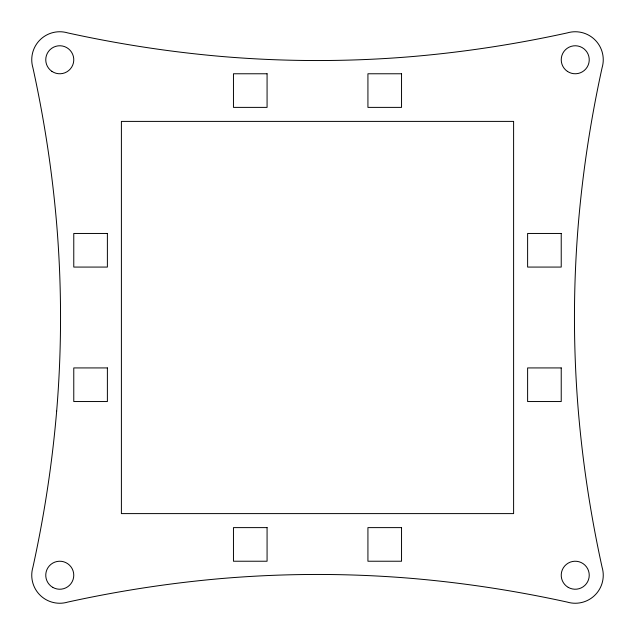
<?xml version="1.0" encoding="UTF-8"?>
<svg xmlns="http://www.w3.org/2000/svg" width="635" height="635" viewBox="0 0 635 635"><rect width="100%" height="100%" fill="white"/><g stroke="black" fill="none" stroke-linecap="round" stroke-linejoin="round"><path stroke-width="0.95" d="M56.658 411.147C52.213 463.629 44.212 515.787 32.917 567.23A28.011 28.011 0 0 0 67.77 602.083C119.213 590.788 171.371 582.787 223.853 578.342A1131.641 1131.641 0 0 1 411.147 578.342C463.629 582.787 515.787 590.788 567.23 602.083A28.011 28.011 0 0 0 602.083 567.23C590.788 515.787 582.787 463.629 578.342 411.147A1131.641 1131.641 0 0 1 578.342 223.853C582.787 171.371 590.788 119.213 602.083 67.77A28.011 28.011 0 0 0 567.23 32.917C515.787 44.212 463.629 52.213 411.147 56.658A1131.641 1131.641 0 0 1 223.853 56.658C171.371 52.213 119.213 44.212 67.77 32.917A28.011 28.011 0 0 0 32.917 67.77C44.212 119.213 52.213 171.371 56.658 223.853A1131.641 1131.641 0 0 1 56.658 411.147M267.073 73.771L233.458 73.771L233.458 107.386L267.073 107.386L267.073 73.771M401.542 73.771L367.927 73.771L367.927 107.386L401.542 107.386L401.542 73.771M513.604 121.396L121.396 121.396L121.396 513.604L513.604 513.604L513.604 121.396M107.386 233.458L73.771 233.458L73.771 267.073L107.386 267.073L107.386 233.458M561.229 233.458L527.614 233.458L527.614 267.073L561.229 267.073L561.229 233.458M107.386 367.927L73.771 367.927L73.771 401.542L107.386 401.542L107.386 367.927M561.229 367.927L527.614 367.927L527.614 401.542L561.229 401.542L561.229 367.927M267.073 527.614L233.458 527.614L233.458 561.229L267.073 561.229L267.073 527.614M401.542 527.614L367.927 527.614L367.927 561.229L401.542 561.229L401.542 527.614M567.388 71.366A14.01 14.01 0 0 0 589.209 60.762A14.01 14.01 0 0 0 569.119 47.165A14.01 14.01 0 0 0 567.388 71.366M568.23 587.367A14.01 14.01 0 0 0 589.24 575.239A14.01 14.01 0 0 0 568.23 563.102A14.01 14.01 0 0 0 568.23 587.367M52.761 587.367A14.01 14.01 0 0 0 73.771 575.239A14.01 14.01 0 0 0 52.761 563.102A14.01 14.01 0 0 0 52.761 587.367M51.911 71.366A14.01 14.01 0 0 0 73.739 60.762A14.01 14.01 0 0 0 53.642 47.165A14.01 14.01 0 0 0 51.911 71.366"/></g></svg>
